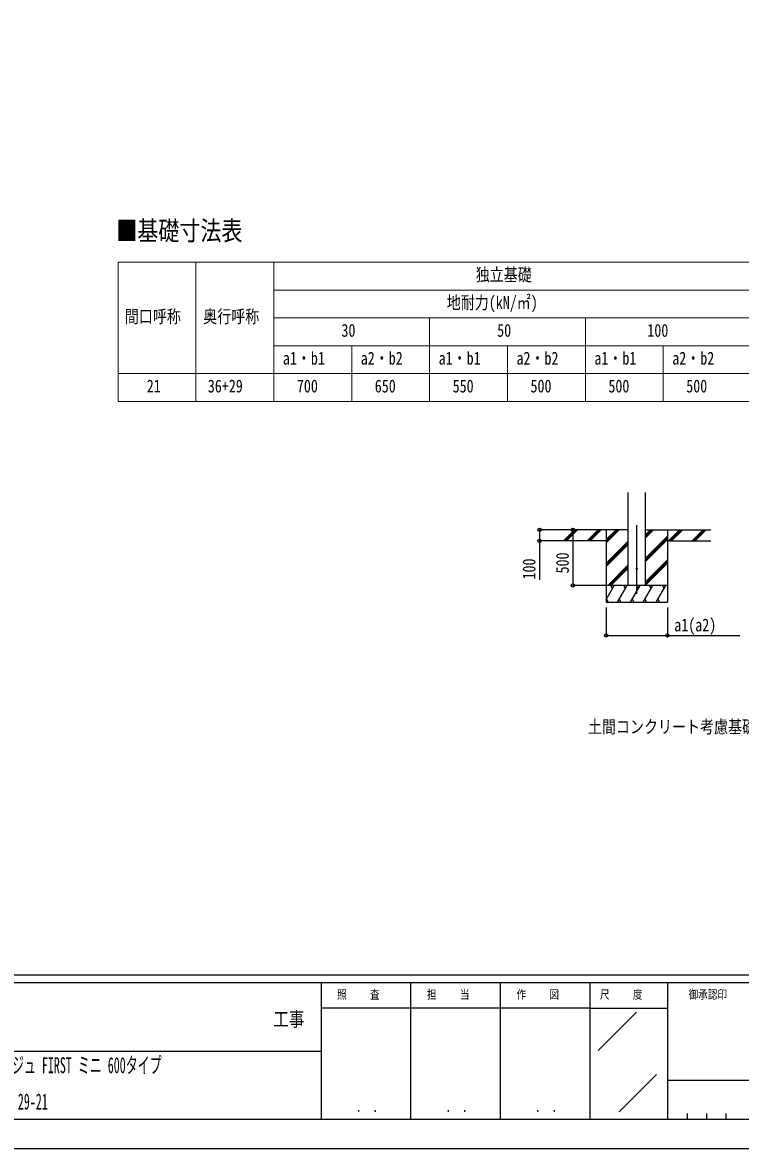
# Model space of a CAD drawing. Units: millimetres, scale not verified. Extents: x -14718 to 14718, y -10395 to 10395.
# Drawn here: x 1849 to 8303, y -10395 to -282 of the extents above; entities that cross this region are included whole.
import ezdxf
from ezdxf.enums import TextEntityAlignment as Align

# ---------------------------------------------------------------- set-up
doc = ezdxf.new("R2010")
doc.units = ezdxf.units.MM
doc.header["$LTSCALE"] = 40
doc.layers.add('0-1_TABLE1', color=7, linetype='Continuous', lineweight=18)
for name, color, linetype in [('0-2_USER1', 3, 'Continuous'), ('0-3_YKK_12', 2, 'Continuous'), ('0-4_YKK_13', 4, 'Continuous'), ('0-5_YKK_A1', 4, 'Continuous'), ('0-6_YKK_D', 6, 'Continuous'), ('0-7_YKK_ZWAK', 7, 'Continuous')]:
    doc.layers.add(name, color=color, linetype=linetype)
doc.styles.add('ＭＳ ゴシック', font='')
doc.styles.get('ＭＳ ゴシック').set_extended_font_data('MS Gothic')

msp = doc.modelspace()

# ---------------------------------------------------------------- linework, layer by layer
at = {"layer": '0-1_TABLE1'}
for p, q in [((2708.57, -2435.5), (12508.57, -2435.5)), ((2708.57, -2435.5), (2708.57, -3685.5)), ((3408.57, -2435.5), (3408.57, -3685.5)), ((4108.57, -2685.5), (12508.57, -2685.5)), ((4108.57, -2935.5), (12508.57, -2935.5)), ((4108.57, -3185.5), (12508.57, -3185.5)), ((4808.57, -3185.5), (4808.57, -3685.5)), ((6208.57, -3185.5), (6208.57, -3685.5)), ((7608.57, -3185.5), (7608.57, -3685.5)), ((2708.57, -3435.5), (12508.57, -3435.5)), ((2708.57, -3685.5), (12508.57, -3685.5))]:
    msp.add_line(p, q, dxfattribs=at)
for points in [[(4108.57, -2435.5), (4108.57, -3435.5), (4108.57, -3685.5)], [(5508.57, -2935.5), (5508.57, -3435.5), (5508.57, -3685.5)], [(6908.57, -2935.5), (6908.57, -3435.5), (6908.57, -3685.5)]]:
    msp.add_lwpolyline(points, dxfattribs=at)
at = {"layer": '0-3_YKK_12'}
msp.add_line((7371.57, -5414.05), (7371.57, -4798.02), dxfattribs=at)
at = {"layer": '0-4_YKK_13'}
msp.add_circle((7371.57, -5187.5), 5, dxfattribs=at)
at = {"layer": '0-5_YKK_A1'}
for p, q in [((7293.82, -5337.5), (7293.82, -4502.15)), ((7449.32, -5337.5), (7449.32, -4502.15)), ((7293.82, -4837.5), (6645.62, -4837.5)), ((6712.3, -4936.1), (6810.9, -4837.5)), ((6725.04, -4937.5), (6825.04, -4837.5)), ((6739.18, -4937.5), (6839.19, -4837.5)), ((6924.44, -4936.1), (7023.03, -4837.5)), ((6937.17, -4937.5), (7037.18, -4837.5)), ((6951.32, -4937.5), (7051.32, -4837.5)), ((7096.57, -4837.5), (7096.57, -5487.5)), ((7096.57, -4954.38), (7213.45, -4837.5)), ((7096.57, -4940.24), (7199.31, -4837.5)), ((7096.57, -4926.1), (7185.16, -4837.5)), ((7449.32, -4910), (7521.82, -4837.5)), ((7449.32, -4895.86), (7507.67, -4837.5)), ((7449.32, -4881.71), (7493.53, -4837.5)), ((7449.32, -4837.5), (8037.19, -4837.5)), ((7646.57, -4837.5), (7646.57, -5487.5)), ((7655.66, -4937.5), (7755.67, -4837.5)), ((7669.81, -4937.5), (7769.81, -4837.5)), ((7683.95, -4937.5), (7783.95, -4837.5)), ((7867.8, -4937.5), (7967.8, -4837.5)), ((7881.94, -4937.5), (7981.94, -4837.5)), ((7896.08, -4937.5), (7996.08, -4837.5)), ((7096.57, -4937.5), (6645.62, -4937.5)), ((7096.57, -5138.23), (7293.82, -4940.98)), ((7096.57, -5152.37), (7293.82, -4955.12)), ((7449.32, -5093.84), (7646.57, -4896.6)), ((7449.32, -5107.99), (7646.57, -4910.74)), ((7449.32, -5122.13), (7646.57, -4924.88)), ((7646.57, -4937.5), (8037.19, -4937.5)), ((7096.57, -5166.51), (7293.82, -4969.26)), ((7109.43, -5337.5), (7293.82, -5153.11)), ((7449.32, -5305.97), (7646.57, -5108.73)), ((7449.32, -5320.12), (7646.57, -5122.87)), ((7449.32, -5334.26), (7646.57, -5137.01)), ((7123.57, -5337.5), (7293.82, -5167.25)), ((7137.71, -5337.5), (7293.82, -5181.39)), ((7646.57, -5337.5), (7096.57, -5337.5)), ((7096.57, -5462.95), (7169, -5337.5)), ((7154, -5363.48), (7138.99, -5337.5)), ((7197.86, -5487.5), (7284.47, -5337.5)), ((7269.47, -5363.48), (7254.47, -5337.5)), ((7313.33, -5487.5), (7399.94, -5337.5)), ((7384.94, -5363.48), (7369.93, -5337.5)), ((7428.8, -5487.5), (7515.41, -5337.5)), ((7500.41, -5363.48), (7485.41, -5337.5)), ((7544.27, -5487.5), (7630.88, -5337.5)), ((7615.88, -5363.48), (7600.88, -5337.5)), ((7096.57, -5487.5), (7646.57, -5487.5)), ((7097.39, -5461.52), (7112.39, -5487.5)), ((7212.86, -5461.52), (7227.86, -5487.5)), ((7328.33, -5461.52), (7343.33, -5487.5)), ((7443.8, -5461.52), (7458.8, -5487.5)), ((7559.27, -5461.52), (7574.27, -5487.5))]:
    msp.add_line(p, q, dxfattribs=at)
at = {"layer": '0-6_YKK_D'}
for p, q in [((6711.23, -4837.5), (6495.57, -4837.5)), ((6870.51, -4837.5), (6795.57, -4837.5)), ((6796.57, -4837.5), (6796.57, -5337.5)), ((6711.23, -4937.5), (6495.57, -4937.5)), ((7095.57, -5337.5), (6795.57, -5337.5)), ((7096.57, -5537.5), (7096.57, -5788.5)), ((7646.57, -5537.5), (7646.57, -5788.5))]:
    msp.add_line(p, q, dxfattribs=at)
for points in [[(6496.57, -4837.5), (6496.57, -4937.5), (6496.57, -5286.6)], [(7096.57, -5787.5), (7646.57, -5787.5), (8298.07, -5787.5)]]:
    msp.add_lwpolyline(points, dxfattribs=at)
for centre in [(6496.57, -4837.5), (6796.57, -4837.5), (6496.57, -4937.5), (6796.57, -5337.5), (7096.57, -5787.5), (7646.57, -5787.5)]:
    msp.add_circle(centre, 14.88, dxfattribs=at)
at = {"layer": '0-7_YKK_ZWAK'}
for p, q in [((13632.57, -8837.5), (-13667.43, -8837.5)), ((4532.57, -8907.5), (-17.43, -8907.5)), ((5337.57, -8907.5), (5337.57, -10132.5)), ((6142.57, -8907.5), (6142.57, -10132.5)), ((6947.57, -8907.5), (6947.57, -10132.5)), ((7647.57, -8907.5), (6947.57, -8907.5)), ((11261.32, -8907.5), (7647.57, -8907.5)), ((7647.57, -8907.5), (7647.57, -10132.5)), ((6947.57, -9135), (4532.57, -9135)), ((6947.57, -9135), (7647.57, -9135)), ((7024.87, -9514.02), (7367.63, -9171.25)), ((-17.43, -9520), (4532.57, -9520)), ((7212.35, -10065.96), (7549.12, -9729.19)), ((7647.57, -9782.5), (11261.32, -9782.5)), ((7822.57, -10080), (7822.57, -10132.5)), ((7997.57, -10080), (7997.57, -10132.5)), ((8172.57, -10080), (8172.57, -10132.5)), ((-17.43, -10132.5), (4532.57, -10132.5)), ((4532.57, -10132.5), (6947.57, -10132.5)), ((6947.57, -10132.5), (7647.57, -10132.5)), ((7647.57, -10132.5), (11261.32, -10132.5))]:
    msp.add_line(p, q, dxfattribs=at)
msp.add_lwpolyline([(-14717.5, -10395), (14717.5, -10395), (14717.5, 10395), (-14717.5, 10395)], close=True, dxfattribs=at)
msp.add_lwpolyline([(6947.57, -8907.5), (4532.57, -8907.5), (4532.57, -10132.5)], dxfattribs=at)

# ---------------------------------------------------------------- texts
at = {"layer": '0-1_TABLE1', "style": 'ＭＳ ゴシック', "width": 0.8}
for s, p in [('独立基礎', (5922.97, -2639.25)), ('地耐力(kN/㎡)', (5662.57, -2889.25)), ('間口呼称', (2768.77, -3014.25)), ('奥行呼称', (3472.97, -3014.25)), ('30', (4716.17, -3139.25)), ('50', (6116.17, -3139.25)), ('100', (7465.77, -3139.25)), ('a1・b1', (4189.77, -3389.25)), ('a2・b2', (4889.77, -3389.25)), ('a1・b1', (5589.77, -3389.25)), ('a2・b2', (6289.77, -3389.25)), ('a1・b1', (6989.77, -3389.25)), ('a2・b2', (7689.77, -3389.25)), ('21', (2966.17, -3639.25)), ('36+29', (3514.97, -3639.25)), ('700', (4315.77, -3639.25)), ('650', (5015.77, -3639.25)), ('550', (5715.77, -3639.25)), ('500', (6415.77, -3639.25)), ('500', (7115.77, -3639.25)), ('500', (7815.77, -3639.25))]:
    msp.add_text(s, height=115.5, dxfattribs=at).set_placement(p, align=Align.BOTTOM_LEFT)
at = {"layer": '0-2_USER1', "style": 'ＭＳ ゴシック'}
for s, height, width, p in [('■基礎寸法表', 173.2, 0.8, (2692.29, -2290.3)), ('土間コンクリート考慮基礎の場合', 115.5, 0.8, (6931.5, -6699.5)), ('サイクルポート エフルージュ FIRST ミニ 600タイプ', 143.7, 0.55, (514.5, -9761.67)), ('奥行連結セット 姿図 36・29-21', 143.7, 0.55, (514.5, -10088.33))]:
    msp.add_text(s, height=height, dxfattribs=dict(at, width=width)).set_placement(p, align=Align.BOTTOM_LEFT)
at = {"layer": '0-6_YKK_D', "style": 'ＭＳ ゴシック', "width": 0.8}
for s, p in [('500', (6794.57, -5230.3)), ('100', (6494.57, -5284.6))]:
    msp.add_text(s, height=115.5, rotation=90, dxfattribs=at).set_placement(p, align=Align.BOTTOM_LEFT)
msp.add_text('a1(a2)', height=115.5, dxfattribs=at).set_placement((7708.07, -5785.5), align=Align.BOTTOM_LEFT)
at = {"layer": '0-7_YKK_ZWAK', "style": 'ＭＳ ゴシック', "width": 0.8}
for s, height, p in [('照     査', 76.98, (4677.47, -9073.75)), ('担     当', 76.98, (5485.27, -9073.75)), ('作     図', 76.98, (6290.27, -9073.75)), ('尺     度', 76.98, (7039.97, -9073.75)), ('御承認印', 76.98, (7836.98, -9073.75)), ('工事', 128.3, (4103.17, -9336.13)), ('． ．', 90.71, (4847.5, -10095.23)), ('． ．', 90.71, (5652.5, -10095.23)), ('． ．', 90.71, (6457.5, -10095.23))]:
    msp.add_text(s, height=height, dxfattribs=at).set_placement(p, align=Align.BOTTOM_LEFT)

doc.saveas('drawing.dxf')
